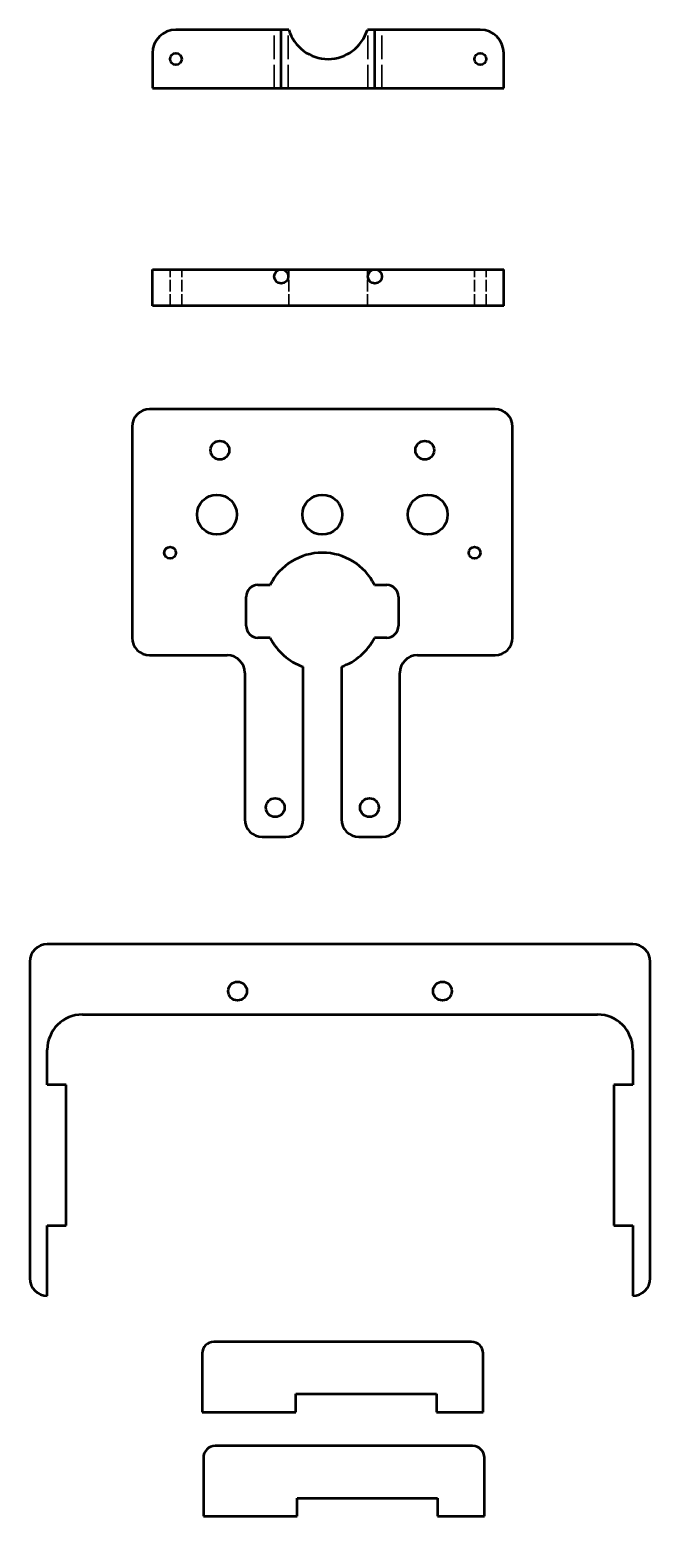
# Model space of a CAD drawing. Header units: millimetres. Extents: x 56 to 162, y 222 to 475.
import ezdxf

# ---------------------------------------------------------------- set-up
doc = ezdxf.new("R2010")
doc.units = ezdxf.units.MM
doc.linetypes.add('DASHED', pattern=[0.2067, 0.1654, -0.0413])
doc.layers.add('Hidden (ANSI)', color=7, linetype='DASHED', lineweight=35)
doc.layers.add('Visible (ANSI)', color=7, linetype='Continuous', lineweight=50)

msp = doc.modelspace()

# ---------------------------------------------------------------- linework, layer by layer
at = {"layer": 'Hidden (ANSI)', "ltscale": 24.189648}
for p, q in [((97.76, 465.42), (97.76, 475.42)), ((100.16, 465.42), (100.16, 475.42)), ((113.76, 465.42), (113.76, 475.42)), ((116.16, 465.42), (116.16, 475.42))]:
    msp.add_line(p, q, dxfattribs=at)
at = {"layer": 'Hidden (ANSI)', "ltscale": 11.809019}
for p, q in [((79.96, 428.31), (79.96, 434.51)), ((81.96, 428.31), (81.96, 434.51)), ((100.25, 428.31), (100.25, 434.51)), ((113.67, 428.31), (113.67, 434.51)), ((131.96, 428.31), (131.96, 434.51)), ((133.96, 428.31), (133.96, 434.51))]:
    msp.add_line(p, q, dxfattribs=at)
at = {"layer": 'Visible (ANSI)'}
for p, q in [((98.96, 475.42), (80.96, 475.42)), ((98.96, 465.42), (98.96, 475.42)), ((100.25, 475.42), (98.96, 475.42)), ((114.96, 475.42), (113.67, 475.42)), ((114.96, 465.42), (114.96, 475.42)), ((132.96, 475.42), (114.96, 475.42)), ((76.96, 471.42), (76.96, 465.42)), ((136.96, 465.42), (136.96, 471.42)), ((76.96, 465.42), (98.96, 465.42)), ((98.96, 465.42), (114.96, 465.42)), ((114.96, 465.42), (136.96, 465.42)), ((76.96, 434.51), (98.96, 434.51)), ((76.96, 428.31), (76.96, 434.51)), ((98.96, 434.51), (114.96, 434.51)), ((114.96, 434.51), (136.96, 434.51)), ((136.96, 428.31), (136.96, 434.51)), ((136.96, 428.31), (76.96, 428.31)), ((135.47, 410.65), (76.47, 410.65)), ((73.47, 407.65), (73.47, 371.65)), ((138.47, 371.65), (138.47, 407.65)), ((94.97, 380.65), (97.04, 380.65)), ((114.9, 380.65), (116.97, 380.65)), ((92.97, 373.65), (92.97, 378.65)), ((118.97, 378.65), (118.97, 373.65)), ((97.04, 371.65), (94.97, 371.65)), ((116.97, 371.65), (114.9, 371.65)), ((76.47, 368.65), (89.72, 368.65)), ((122.22, 368.65), (135.47, 368.65)), ((92.72, 365.65), (92.72, 340.65)), ((102.72, 340.65), (102.72, 366.69)), ((109.22, 366.69), (109.22, 340.65)), ((119.22, 340.65), (119.22, 365.65)), ((95.72, 337.65), (99.72, 337.65)), ((112.22, 337.65), (116.22, 337.65)), ((158.99, 319.33), (58.99, 319.33)), ((55.99, 316.33), (55.99, 262.33)), ((161.99, 262.33), (161.99, 316.33)), ((64.99, 307.33), (152.99, 307.33)), ((58.99, 295.33), (58.99, 301.33)), ((158.99, 301.33), (158.99, 295.33)), ((62.19, 295.33), (58.99, 295.33)), ((62.19, 271.33), (62.19, 295.33)), ((155.79, 295.33), (155.79, 271.33)), ((158.99, 295.33), (155.79, 295.33)), ((58.99, 271.33), (62.19, 271.33)), ((58.99, 259.33), (58.99, 271.33)), ((155.79, 271.33), (158.99, 271.33)), ((158.99, 271.33), (158.99, 259.33)), ((131.45, 251.47), (87.45, 251.47)), ((85.45, 249.47), (85.45, 239.47)), ((133.45, 239.47), (133.45, 249.47)), ((101.45, 239.47), (101.45, 242.57)), ((101.45, 242.57), (125.45, 242.57)), ((125.45, 242.57), (125.45, 239.47)), ((85.45, 239.47), (101.45, 239.47)), ((125.45, 239.47), (133.45, 239.47)), ((131.65, 233.69), (87.65, 233.69)), ((85.65, 231.69), (85.65, 221.69)), ((133.65, 221.69), (133.65, 231.69)), ((101.65, 221.69), (101.65, 224.79)), ((101.65, 224.79), (125.65, 224.79)), ((125.65, 224.79), (125.65, 221.69)), ((85.65, 221.69), (101.65, 221.69)), ((125.65, 221.69), (133.65, 221.69))]:
    msp.add_line(p, q, dxfattribs=at)
for centre, radius in [((80.96, 470.42), 1), ((132.96, 470.42), 1), ((98.96, 433.31), 1.2), ((114.96, 433.31), 1.2), ((88.47, 403.65), 1.6), ((123.47, 403.65), 1.6), ((87.97, 392.65), 3.4), ((105.97, 392.65), 3.4), ((123.97, 392.65), 3.4), ((79.97, 386.15), 1), ((131.97, 386.15), 1), ((97.92, 342.65), 1.6), ((114.02, 342.65), 1.6), ((91.49, 311.33), 1.6), ((126.49, 311.33), 1.6)]:
    msp.add_circle(centre, radius, dxfattribs=at)
for centre, radius, start, end in [((80.96, 471.42), 4, 90, 180), ((106.96, 477.42), 7, 196.6015, 343.3985), ((132.96, 471.42), 4, 0, 90), ((76.47, 407.65), 3, 90, 180), ((135.47, 407.65), 3, 0, 90), ((105.97, 376.15), 10, 26.7437, 153.2563), ((94.97, 378.65), 2, 90, 180), ((116.97, 378.65), 2, 0, 90), ((94.97, 373.65), 2, 180, 270), ((116.97, 373.65), 2, 270, 0), ((76.47, 371.65), 3, 180, 270), ((105.97, 376.15), 10, 206.7437, 251.0344), ((105.97, 376.15), 10, 288.9656, 333.2563), ((135.47, 371.65), 3, 270, 0), ((89.72, 365.65), 3, 0, 90), ((122.22, 365.65), 3, 90, 180), ((95.72, 340.65), 3, 180, 270), ((99.72, 340.65), 3, 270, 0), ((112.22, 340.65), 3, 180, 270), ((116.22, 340.65), 3, 270, 0), ((58.99, 316.33), 3, 90, 180), ((158.99, 316.33), 3, 0, 90), ((64.99, 301.33), 6, 90, 180), ((152.99, 301.33), 6, 0, 90), ((58.99, 262.33), 3, 180, 270), ((158.99, 262.33), 3, 270, 0), ((87.45, 249.47), 2, 90, 180), ((131.45, 249.47), 2, 0, 90), ((87.65, 231.69), 2, 90, 180), ((131.65, 231.69), 2, 0, 90)]:
    msp.add_arc(centre, radius, start, end, dxfattribs=at)

doc.saveas('drawing.dxf')
